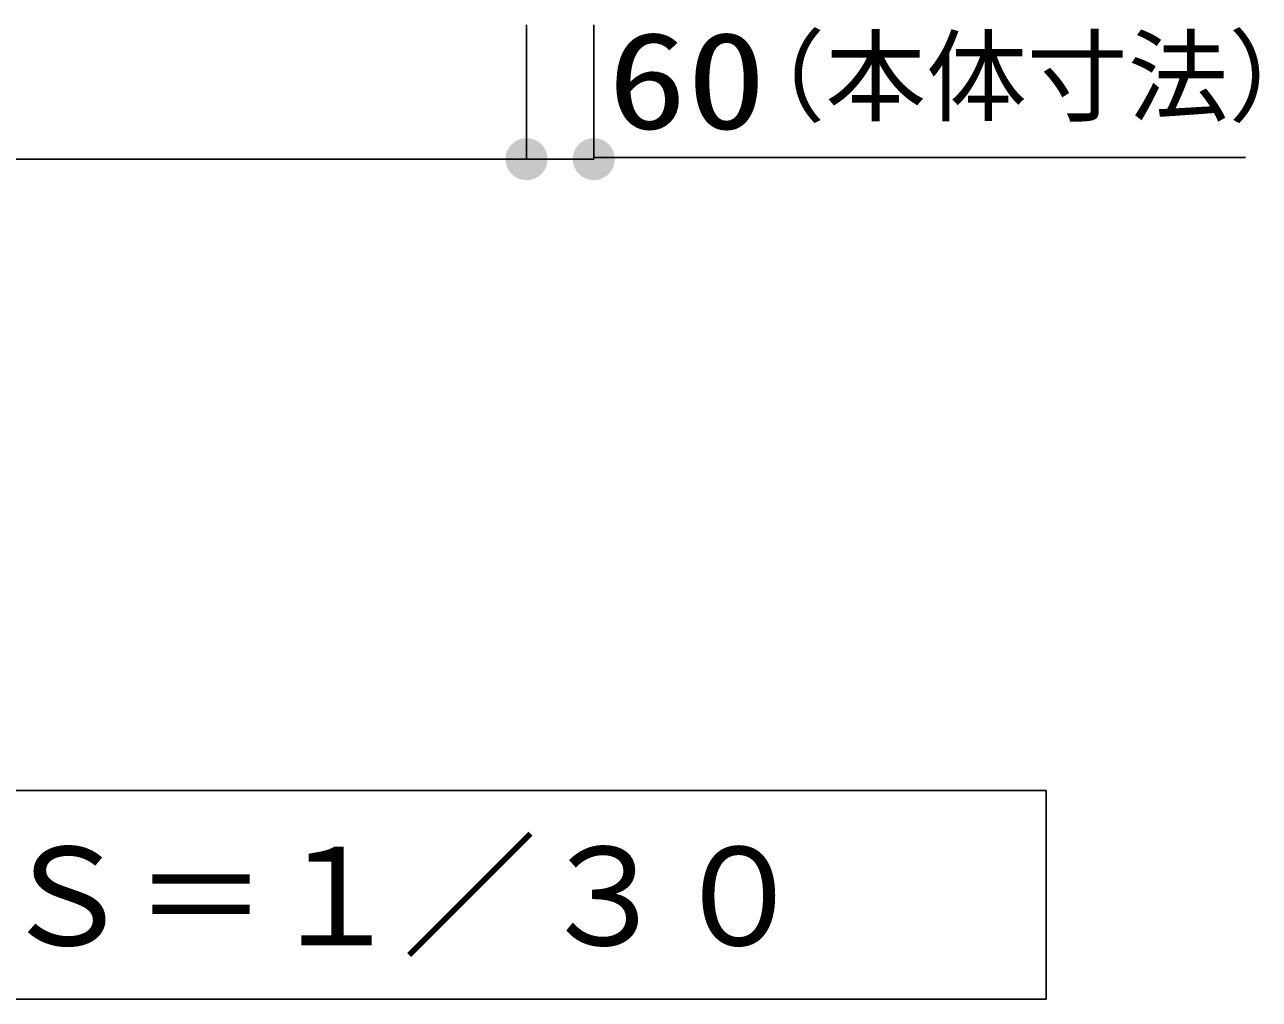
# Model space of a CAD drawing. Units: millimetres, scale not verified. Extents: x -8093 to 8093, y -5792 to 5792.
# Drawn here: x -72 to 1030, y -4756 to -3886 of the extents above; entities that cross this region are included whole.
import ezdxf
from ezdxf.enums import TextEntityAlignment as Align

# ---------------------------------------------------------------- set-up
doc = ezdxf.new("R2010")
doc.units = ezdxf.units.MM
doc.header["$LTSCALE"] = 30
doc.layers.add('0-1_00クル-フ-0躯体', color=3, linetype='Continuous', lineweight=25)
doc.layers.add('0-4_00クル-フ-6寸法', color=132, linetype='Continuous', lineweight=25)
doc.styles.add('ＭＳ ゴシック', font='')
doc.styles.get('ＭＳ ゴシック').set_extended_font_data('MS Gothic')

msp = doc.modelspace()

# ---------------------------------------------------------------- linework, layer by layer
at = {"layer": '0-1_00クル-フ-0躯体'}
msp.add_lwpolyline([(839.65, -4755.86), (839.65, -4569.55), (-1189.68, -4569.55), (-1189.68, -4755.86)], close=True, dxfattribs=at)
at = {"layer": '0-4_00クル-フ-6寸法', "color": 4}
for p, q in [((375.74, -3885.9), (375.74, -4005.9)), ((375.74, -3885.9), (375.74, -4005.9)), ((435.74, -3885.9), (435.74, -4005.9)), ((-824.26, -4005.9), (375.74, -4005.9)), ((375.74, -4005.9), (435.74, -4005.9)), ((435.74, -4004.4), (1017.41, -4004.4))]:
    msp.add_line(p, q, dxfattribs=at)
at = {"layer": '0-4_00クル-フ-6寸法'}
for points in [[(375.74, -4005.9), (365.7, -3990.07), (367.76, -3988.94)], [(375.74, -4005.9), (365.7, -3990.07), (367.76, -3988.94)], [(375.74, -4005.9), (367.76, -3988.94), (369.95, -3988.07)], [(375.74, -4005.9), (367.76, -3988.94), (369.95, -3988.07)], [(375.74, -4005.9), (369.95, -3988.07), (372.23, -3987.49)], [(375.74, -4005.9), (369.95, -3988.07), (372.23, -3987.49)], [(375.74, -4005.9), (372.23, -3987.49), (374.57, -3987.19)], [(375.74, -4005.9), (372.23, -3987.49), (374.57, -3987.19)], [(375.74, -4005.9), (374.57, -3987.19), (376.92, -3987.19)], [(375.74, -4005.9), (374.57, -3987.19), (376.92, -3987.19)], [(375.74, -4005.9), (376.92, -3987.19), (379.26, -3987.49)], [(375.74, -4005.9), (376.92, -3987.19), (379.26, -3987.49)], [(375.74, -4005.9), (379.26, -3987.49), (381.54, -3988.07)], [(375.74, -4005.9), (379.26, -3987.49), (381.54, -3988.07)], [(375.74, -4005.9), (381.54, -3988.07), (383.73, -3988.94)], [(375.74, -4005.9), (381.54, -3988.07), (383.73, -3988.94)], [(375.74, -4005.9), (383.73, -3988.94), (385.79, -3990.07)], [(375.74, -4005.9), (383.73, -3988.94), (385.79, -3990.07)], [(435.74, -4005.9), (425.7, -3990.07), (427.76, -3988.94)], [(435.74, -4005.9), (427.76, -3988.94), (429.95, -3988.07)], [(435.74, -4005.9), (429.95, -3988.07), (432.23, -3987.49)], [(435.74, -4005.9), (432.23, -3987.49), (434.57, -3987.19)], [(435.74, -4005.9), (434.57, -3987.19), (436.92, -3987.19)], [(435.74, -4005.9), (436.92, -3987.19), (439.26, -3987.49)], [(435.74, -4005.9), (439.26, -3987.49), (441.54, -3988.07)], [(435.74, -4005.9), (441.54, -3988.07), (443.73, -3988.94)], [(435.74, -4005.9), (443.73, -3988.94), (445.79, -3990.07)], [(375.74, -4005.9), (357.58, -4001.24), (358.31, -3999)], [(375.74, -4005.9), (357.58, -4001.24), (358.31, -3999)], [(375.74, -4005.9), (358.31, -3999), (359.31, -3996.87)], [(375.74, -4005.9), (358.31, -3999), (359.31, -3996.87)], [(375.74, -4005.9), (359.31, -3996.87), (360.57, -3994.88)], [(375.74, -4005.9), (359.31, -3996.87), (360.57, -3994.88)], [(375.74, -4005.9), (360.57, -3994.88), (362.07, -3993.07)], [(375.74, -4005.9), (360.57, -3994.88), (362.07, -3993.07)], [(375.74, -4005.9), (362.07, -3993.07), (363.79, -3991.46)], [(375.74, -4005.9), (362.07, -3993.07), (363.79, -3991.46)], [(375.74, -4005.9), (363.79, -3991.46), (365.7, -3990.07)], [(375.74, -4005.9), (363.79, -3991.46), (365.7, -3990.07)], [(375.74, -4005.9), (385.79, -3990.07), (387.69, -3991.46)], [(375.74, -4005.9), (385.79, -3990.07), (387.69, -3991.46)], [(375.74, -4005.9), (387.69, -3991.46), (389.41, -3993.07)], [(375.74, -4005.9), (387.69, -3991.46), (389.41, -3993.07)], [(375.74, -4005.9), (389.41, -3993.07), (390.91, -3994.88)], [(375.74, -4005.9), (389.41, -3993.07), (390.91, -3994.88)], [(375.74, -4005.9), (390.91, -3994.88), (392.17, -3996.87)], [(375.74, -4005.9), (390.91, -3994.88), (392.17, -3996.87)], [(375.74, -4005.9), (392.17, -3996.87), (393.18, -3999)], [(375.74, -4005.9), (392.17, -3996.87), (393.18, -3999)], [(375.74, -4005.9), (393.18, -3999), (393.9, -4001.24)], [(375.74, -4005.9), (393.18, -3999), (393.9, -4001.24)], [(435.74, -4005.9), (417.58, -4001.24), (418.31, -3999)], [(435.74, -4005.9), (418.31, -3999), (419.31, -3996.87)], [(435.74, -4005.9), (419.31, -3996.87), (420.57, -3994.88)], [(435.74, -4005.9), (420.57, -3994.88), (422.07, -3993.07)], [(435.74, -4005.9), (422.07, -3993.07), (423.79, -3991.46)], [(435.74, -4005.9), (423.79, -3991.46), (425.7, -3990.07)], [(435.74, -4005.9), (445.79, -3990.07), (447.69, -3991.46)], [(435.74, -4005.9), (447.69, -3991.46), (449.41, -3993.07)], [(435.74, -4005.9), (449.41, -3993.07), (450.91, -3994.88)], [(435.74, -4005.9), (450.91, -3994.88), (452.17, -3996.87)], [(435.74, -4005.9), (452.17, -3996.87), (453.18, -3999)], [(435.74, -4005.9), (453.18, -3999), (453.9, -4001.24)], [(375.74, -4005.9), (356.99, -4005.9), (357.14, -4003.55)], [(375.74, -4005.9), (356.99, -4005.9), (357.14, -4003.55)], [(375.74, -4005.9), (357.14, -4008.25), (356.99, -4005.9)], [(375.74, -4005.9), (357.14, -4008.25), (356.99, -4005.9)], [(375.74, -4005.9), (357.14, -4003.55), (357.58, -4001.24)], [(375.74, -4005.9), (357.14, -4003.55), (357.58, -4001.24)], [(375.74, -4005.9), (357.58, -4010.57), (357.14, -4008.25)], [(375.74, -4005.9), (357.58, -4010.57), (357.14, -4008.25)], [(375.74, -4005.9), (358.31, -4012.81), (357.58, -4010.57)], [(375.74, -4005.9), (358.31, -4012.81), (357.58, -4010.57)], [(375.74, -4005.9), (359.31, -4014.94), (358.31, -4012.81)], [(375.74, -4005.9), (359.31, -4014.94), (358.31, -4012.81)], [(375.74, -4005.9), (360.57, -4016.93), (359.31, -4014.94)], [(375.74, -4005.9), (360.57, -4016.93), (359.31, -4014.94)], [(375.74, -4005.9), (362.07, -4018.74), (360.57, -4016.93)], [(375.74, -4005.9), (362.07, -4018.74), (360.57, -4016.93)], [(375.74, -4005.9), (363.79, -4020.35), (362.07, -4018.74)], [(375.74, -4005.9), (363.79, -4020.35), (362.07, -4018.74)], [(375.74, -4005.9), (365.7, -4021.74), (363.79, -4020.35)], [(375.74, -4005.9), (365.7, -4021.74), (363.79, -4020.35)], [(375.74, -4005.9), (367.76, -4022.87), (365.7, -4021.74)], [(375.74, -4005.9), (367.76, -4022.87), (365.7, -4021.74)], [(375.74, -4005.9), (369.95, -4023.74), (367.76, -4022.87)], [(375.74, -4005.9), (369.95, -4023.74), (367.76, -4022.87)], [(375.74, -4005.9), (372.23, -4024.32), (369.95, -4023.74)], [(375.74, -4005.9), (372.23, -4024.32), (369.95, -4023.74)], [(375.74, -4005.9), (374.57, -4024.62), (372.23, -4024.32)], [(375.74, -4005.9), (374.57, -4024.62), (372.23, -4024.32)], [(375.74, -4005.9), (376.92, -4024.62), (374.57, -4024.62)], [(375.74, -4005.9), (376.92, -4024.62), (374.57, -4024.62)], [(375.74, -4005.9), (393.9, -4001.24), (394.34, -4003.55)], [(375.74, -4005.9), (393.9, -4001.24), (394.34, -4003.55)], [(375.74, -4005.9), (394.34, -4003.55), (394.49, -4005.9)], [(375.74, -4005.9), (394.34, -4003.55), (394.49, -4005.9)], [(375.74, -4005.9), (379.26, -4024.32), (376.92, -4024.62)], [(375.74, -4005.9), (381.54, -4023.74), (379.26, -4024.32)], [(375.74, -4005.9), (383.73, -4022.87), (381.54, -4023.74)], [(375.74, -4005.9), (385.79, -4021.74), (383.73, -4022.87)], [(375.74, -4005.9), (387.69, -4020.35), (385.79, -4021.74)], [(375.74, -4005.9), (389.41, -4018.74), (387.69, -4020.35)], [(375.74, -4005.9), (390.91, -4016.93), (389.41, -4018.74)], [(375.74, -4005.9), (392.17, -4014.94), (390.91, -4016.93)], [(375.74, -4005.9), (393.18, -4012.81), (392.17, -4014.94)], [(375.74, -4005.9), (393.9, -4010.57), (393.18, -4012.81)], [(375.74, -4005.9), (394.34, -4008.25), (393.9, -4010.57)], [(375.74, -4005.9), (394.49, -4005.9), (394.34, -4008.25)], [(375.74, -4005.9), (379.26, -4024.32), (376.92, -4024.62)], [(375.74, -4005.9), (381.54, -4023.74), (379.26, -4024.32)], [(375.74, -4005.9), (383.73, -4022.87), (381.54, -4023.74)], [(375.74, -4005.9), (385.79, -4021.74), (383.73, -4022.87)], [(375.74, -4005.9), (387.69, -4020.35), (385.79, -4021.74)], [(375.74, -4005.9), (389.41, -4018.74), (387.69, -4020.35)], [(375.74, -4005.9), (390.91, -4016.93), (389.41, -4018.74)], [(375.74, -4005.9), (392.17, -4014.94), (390.91, -4016.93)], [(375.74, -4005.9), (393.18, -4012.81), (392.17, -4014.94)], [(375.74, -4005.9), (393.9, -4010.57), (393.18, -4012.81)], [(375.74, -4005.9), (394.34, -4008.25), (393.9, -4010.57)], [(375.74, -4005.9), (394.49, -4005.9), (394.34, -4008.25)], [(435.74, -4005.9), (416.99, -4005.9), (417.14, -4003.55)], [(435.74, -4005.9), (417.14, -4008.25), (416.99, -4005.9)], [(435.74, -4005.9), (417.14, -4003.55), (417.58, -4001.24)], [(435.74, -4005.9), (417.58, -4010.57), (417.14, -4008.25)], [(435.74, -4005.9), (418.31, -4012.81), (417.58, -4010.57)], [(435.74, -4005.9), (419.31, -4014.94), (418.31, -4012.81)], [(435.74, -4005.9), (420.57, -4016.93), (419.31, -4014.94)], [(435.74, -4005.9), (422.07, -4018.74), (420.57, -4016.93)], [(435.74, -4005.9), (423.79, -4020.35), (422.07, -4018.74)], [(435.74, -4005.9), (425.7, -4021.74), (423.79, -4020.35)], [(435.74, -4005.9), (427.76, -4022.87), (425.7, -4021.74)], [(435.74, -4005.9), (429.95, -4023.74), (427.76, -4022.87)], [(435.74, -4005.9), (432.23, -4024.32), (429.95, -4023.74)], [(435.74, -4005.9), (434.57, -4024.62), (432.23, -4024.32)], [(435.74, -4005.9), (436.92, -4024.62), (434.57, -4024.62)], [(435.74, -4005.9), (453.9, -4001.24), (454.34, -4003.55)], [(435.74, -4005.9), (454.34, -4003.55), (454.49, -4005.9)], [(435.74, -4005.9), (439.26, -4024.32), (436.92, -4024.62)], [(435.74, -4005.9), (441.54, -4023.74), (439.26, -4024.32)], [(435.74, -4005.9), (443.73, -4022.87), (441.54, -4023.74)], [(435.74, -4005.9), (445.79, -4021.74), (443.73, -4022.87)], [(435.74, -4005.9), (447.69, -4020.35), (445.79, -4021.74)], [(435.74, -4005.9), (449.41, -4018.74), (447.69, -4020.35)], [(435.74, -4005.9), (450.91, -4016.93), (449.41, -4018.74)], [(435.74, -4005.9), (452.17, -4014.94), (450.91, -4016.93)], [(435.74, -4005.9), (453.18, -4012.81), (452.17, -4014.94)], [(435.74, -4005.9), (453.9, -4010.57), (453.18, -4012.81)], [(435.74, -4005.9), (454.34, -4008.25), (453.9, -4010.57)], [(435.74, -4005.9), (454.49, -4005.9), (454.34, -4008.25)]]:
    msp.add_solid(points, dxfattribs=at)

# ---------------------------------------------------------------- texts
at = {"layer": '0-1_00クル-フ-0躯体', "color": 4, "style": 'ＭＳ ゴシック'}
msp.add_text('Ｓ＝１／３０', height=87.98, dxfattribs=at).set_placement((-94.88, -4734.16), align=Align.BOTTOM_LEFT)
at = {"layer": '0-4_00クル-フ-6寸法', "color": 4, "style": 'ＭＳ ゴシック'}
msp.add_text('（本体寸法）', height=65.98, dxfattribs=at).set_placement((552.36, -3984.9), align=Align.BOTTOM_LEFT)
at = {"layer": '0-4_00クル-フ-6寸法', "color": 3, "style": 'ＭＳ ゴシック', "width": 1.2}
msp.add_text('60', height=86.66, dxfattribs=at).set_placement((448.12, -4004.98), align=Align.BOTTOM_LEFT)

doc.saveas('drawing.dxf')
